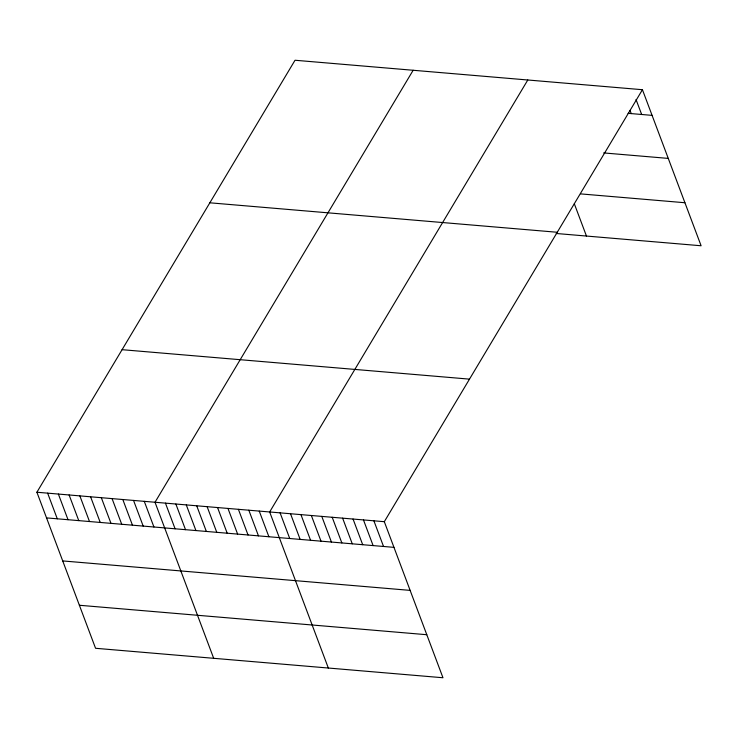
<?xml version="1.0" encoding="UTF-8"?>
<svg xmlns="http://www.w3.org/2000/svg" width="738" height="738" viewBox="0 0 738 738"><rect width="100%" height="100%" fill="white"/><g stroke="black" fill="none" stroke-linecap="round" stroke-linejoin="round"><path stroke-width="1.11" d="M642.438 89.713L384.314 521.692L442.975 677.752L95.562 648.287L36.9 492.237L295.025 60.248L642.438 89.713L701.1 245.763L556.231 233.485M413.151 70.267L155.017 502.255L213.679 658.305M527.799 79.99L269.665 511.969L328.327 668.028M628.112 113.338L652.088 115.368M603.647 152.923L668.259 158.402M580.705 193.9L684.929 202.738M209.85 202.802L557.264 232.267M122.084 349.683L469.497 379.138M36.9 492.237L384.314 521.692M46.549 517.891L393.963 547.356M62.721 560.926L410.134 590.382M79.381 605.261L426.795 634.717M636.036 99.519L641.663 114.482M630.04 110.396L631.239 113.606M574.321 203.771L586.452 236.04M373.889 520.807L383.539 546.471M363.465 519.93L373.114 545.585M353.05 519.045L362.69 544.699M342.626 518.159L352.266 543.823M332.201 517.273L341.851 542.937M321.777 516.388L331.427 542.052M311.353 515.511L321.002 541.166M300.938 514.626L310.578 540.281M290.514 513.74L300.154 539.404M280.089 512.855L289.739 538.519M259.241 511.093L268.89 536.747M248.826 510.207L258.466 535.862M238.402 509.321L248.042 534.985M227.977 508.436L237.627 534.1M217.553 507.55L227.203 533.214M207.129 506.674L216.778 532.329M196.714 505.788L206.354 531.443M186.29 504.903L195.93 530.567M175.865 504.017L185.515 529.681M165.441 503.131L175.091 528.795M144.279 501.342L153.928 526.997M133.541 500.429L143.19 526.093M122.803 499.515L132.453 525.179M112.065 498.611L121.715 524.266M101.327 497.698L110.977 523.362M90.59 496.785L100.239 522.449M79.852 495.881L89.501 521.535M69.114 494.967L78.763 520.622M58.376 494.054L68.025 519.718M47.638 493.15L57.287 518.805"/></g></svg>
